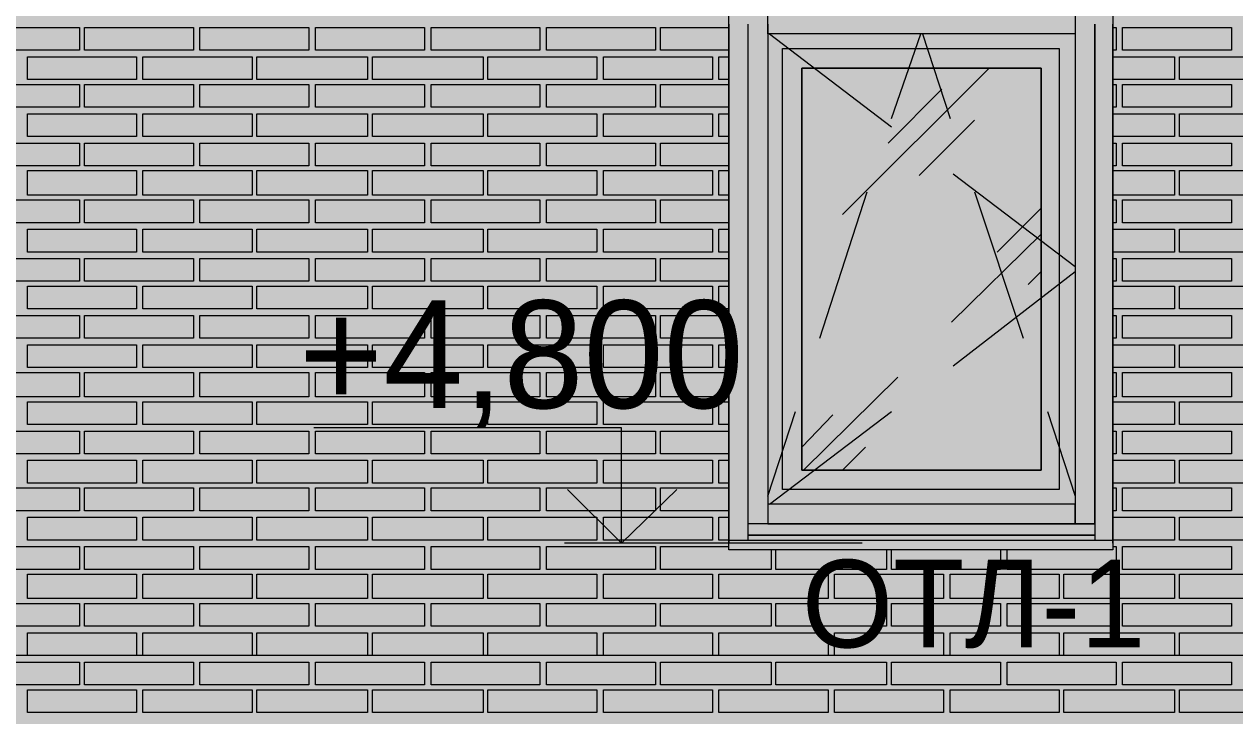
# Model space of a CAD drawing. Header units: millimetres. Extents: x -28928 to 100580, y -22867 to 36490.
# Drawn here: x -16654 to -13507, y -415 to 1383 of the extents above; entities that cross this region are included whole.
import ezdxf

# ---------------------------------------------------------------- set-up
doc = ezdxf.new("R2010")
doc.units = ezdxf.units.MM
doc.layers.add('PDF _Геометрия', color=7, linetype='Continuous', true_color=0x8f8e8d)
doc.layers.add('PDF _Сплошная заливка', color=7, linetype='Continuous', true_color=0xffffff)
doc.layers.add('PDF _Текст', color=7, linetype='Continuous')

msp = doc.modelspace()

# ---------------------------------------------------------------- hatches: boundary and pattern name
at = {"layer": 'PDF _Сплошная заливка', "true_color": 0xdcd6cf, "transparency": 33554559}
h = msp.add_hatch(color=254, dxfattribs=at)
h.paths.add_polyline_path([(-15922.4, -4713.2), (-15922.4, -1464), (-13823.9, -1464), (-13823.9, -4713.2), (-13561.6, -4713.2), (-13561.6, -1163.6), (-19459.3, -1163.6), (-19459.3, -4713.2), (-17919.3, -4713.2), (-17919.3, -1464), (-16518.9, -1464), (-16518.9, -4713.2)])
h.paths.add_polyline_path([(-19700.5, -482.4), (-9335.1, -482.4), (-9335.1, 4218), (-12072.4, 4218), (-12072.4, 6929.9), (-9335.1, 6929.9), (-9335.1, 9028.4), (-21815.9, 9028.4), (-21815.9, -4713.2), (-19776.6, -4713.2), (-19776.6, -727.8), (-19730.1, -727.8), (-19730.1, -820.9), (-19708.9, -820.9), (-19708.9, -719.3), (-19700.5, -719.3)])
h.paths.add_polyline_path([(-10972.4, -4713.2), (-10972.4, -1464), (-9576.3, -1464), (-9576.3, -4713.2), (-9335.1, -4713.2), (-9335.1, -1163.6), (-13383.9, -1163.6), (-13383.9, -4713.2), (-13121.6, -4713.2), (-13121.6, -1464), (-11323.6, -1464), (-11323.6, -4713.2)])

# ---------------------------------------------------------------- linework, layer by layer
at = {"layer": 'PDF _Геометрия', "color": 7, "lineweight": 9}
for points in [[(-14822.4, 1383.4), (-14822.4, 109.9), (-14822.4, 33.7), (-14822.4, 2733)], [(-13823.9, 2733), (-13823.9, 33.7), (-13823.9, 109.9), (-13823.9, 1383.4)], [(-14771.6, 42.2), (-14771.6, 109.9), (-14771.6, 1383.4)], [(-14720.9, 1383.4), (-14720.9, 84.5), (-14771.6, 84.5), (-14771.6, 1383.4)], [(-13921.3, 1383.4), (-13921.3, 84.5), (-13921.3, 135.3), (-14720.9, 135.3), (-14720.9, 84.5), (-13921.3, 84.5), (-13870.5, 84.5), (-13870.5, 1383.4), (-13870.5, 109.9), (-13870.5, 42.2)], [(-14716.6, 1358), (-14399.3, 1116.8)], [(-14399.3, 1138), (-14323.2, 1358)], [(-14318.9, 1358), (-14247, 1138)], [(-14526.3, 888.4), (-14145.5, 1269.1)], [(-14407.8, 1074.5), (-14268.2, 1214.1)], [(-14327.4, 989.9), (-14183.6, 1133.7)], [(-14238.6, 994.1), (-13921.3, 753)], [(-14585.5, 566.8), (-14462.8, 947.6)], [(-14183.6, 947.6), (-14056.6, 566.8)], [(-14124.3, 791), (-14010.1, 905.3)], [(-14242.8, 609.1), (-14010.1, 837.6)], [(-14238.6, 494.9), (-13921.3, 740.3)], [(-14043.9, 706.4), (-14010.1, 740.3)], [(-14627.8, 224.1), (-14382.4, 465.3)], [(-14720.9, 156.4), (-14648.9, 376.4)], [(-14716.6, 135.3), (-14399.3, 376.4)], [(-14632, 283.4), (-14551.6, 368)], [(-13993.2, 376.4), (-13921.3, 156.4)], [(-14475.5, 33.7), (-14995.9, 33.7), (-15101.6, 33.7), (-15101.6, 334.1), (-15901.3, 334.1)], [(-14526.3, 224.1), (-14467, 283.4)], [(-13870.5, 84.5), (-14771.6, 84.5)], [(-14949.3, 33.7), (-15249.7, 33.7)], [(-13823.9, 46.4), (-13823.9, 42.2), (-13823.9, 16.8), (-14822.4, 16.8), (-14822.4, 42.2), (-14822.4, 46.4)], [(-14822.4, 42.2), (-13823.9, 42.2)], [(-13870.5, 54.9), (-14771.6, 54.9), (-13870.5, 54.9)], [(-13870.5, 54.9), (-14771.6, 54.9)], [(-14822.4, 21), (-14822.4, 25.3)], [(-13823.9, 25.3), (-13823.9, 21)], [(-6343.9, -977.4), (-6356.6, -837.8), (-6394.7, -702.4), (-6462.4, -579.7), (-6551.3, -469.7), (-6661.3, -380.9), (-6788.2, -313.2), (-6923.6, -270.9), (-7063.2, -258.2), (-19797.8, -258.2), (-19937.4, -270.9), (-20072.8, -313.2), (-20195.5, -380.9), (-20305.5, -469.7), (-20394.3, -579.7), (-20462, -702.4), (-20504.3, -837.8), (-20517, -977.4)]]:
    msp.add_lwpolyline(points, dxfattribs=at)
for points in [[(-13921.3, 1358), (-14720.9, 1358), (-14720.9, 1408.7), (-13921.3, 1408.7)], [(-14682.8, 1319.9), (-13963.6, 1319.9), (-13963.6, 173.4), (-14682.8, 173.4)], [(-13963.6, 1319.9), (-13963.6, 173.4), (-14682.8, 173.4), (-14682.8, 1319.9)], [(-14010.1, 1269.1), (-14632, 1269.1), (-14632, 224.1), (-14010.1, 224.1)], [(-14632, 224.1), (-14632, 1269.1), (-14010.1, 1269.1), (-14010.1, 224.1)]]:
    msp.add_lwpolyline(points, close=True, dxfattribs=at)
at = {"layer": 'PDF _Геометрия', "lineweight": 9}
for points in [[(-16510.5, 1374.9), (-16510.5, 1315.7), (-16798.2, 1315.7), (-16798.2, 1374.9)], [(-16214.3, 1374.9), (-16214.3, 1315.7), (-16497.8, 1315.7), (-16497.8, 1374.9)], [(-15913.9, 1374.9), (-15913.9, 1315.7), (-16197.4, 1315.7), (-16197.4, 1374.9)], [(-15613.6, 1374.9), (-15613.6, 1315.7), (-15897, 1315.7), (-15897, 1374.9)], [(-15313.2, 1374.9), (-15313.2, 1315.7), (-15596.6, 1315.7), (-15596.6, 1374.9)], [(-15012.8, 1374.9), (-15012.8, 1315.7), (-15296.3, 1315.7), (-15296.3, 1374.9)], [(-13515.1, 1374.9), (-13515.1, 1315.7), (-13798.6, 1315.7), (-13798.6, 1374.9)], [(-16362.4, 1239.5), (-16506.3, 1239.5), (-16645.9, 1239.5), (-16645.9, 1298.7), (-16506.3, 1298.7), (-16362.4, 1298.7)], [(-16062, 1239.5), (-16205.9, 1239.5), (-16345.5, 1239.5), (-16345.5, 1298.7), (-16205.9, 1298.7), (-16062, 1298.7)], [(-15761.6, 1239.5), (-15905.5, 1239.5), (-16049.3, 1239.5), (-16049.3, 1298.7), (-15905.5, 1298.7), (-15761.6, 1298.7)], [(-15461.3, 1239.5), (-15605.1, 1239.5), (-15748.9, 1239.5), (-15748.9, 1298.7), (-15605.1, 1298.7), (-15461.3, 1298.7)], [(-15165.1, 1239.5), (-15304.7, 1239.5), (-15448.6, 1239.5), (-15448.6, 1298.7), (-15304.7, 1298.7), (-15165.1, 1298.7)], [(-14864.7, 1239.5), (-15004.3, 1239.5), (-15148.2, 1239.5), (-15148.2, 1298.7), (-15004.3, 1298.7), (-14864.7, 1298.7)], [(-13362.8, 1239.5), (-13506.6, 1239.5), (-13650.5, 1239.5), (-13650.5, 1298.7), (-13506.6, 1298.7), (-13362.8, 1298.7)], [(-16510.5, 1226.8), (-16510.5, 1167.6), (-16798.2, 1167.6), (-16798.2, 1226.8)], [(-16214.3, 1226.8), (-16214.3, 1167.6), (-16497.8, 1167.6), (-16497.8, 1226.8)], [(-15913.9, 1226.8), (-15913.9, 1167.6), (-16197.4, 1167.6), (-16197.4, 1226.8)], [(-15613.6, 1226.8), (-15613.6, 1167.6), (-15897, 1167.6), (-15897, 1226.8)], [(-15313.2, 1226.8), (-15313.2, 1167.6), (-15596.6, 1167.6), (-15596.6, 1226.8)], [(-15012.8, 1226.8), (-15012.8, 1167.6), (-15296.3, 1167.6), (-15296.3, 1226.8)], [(-13515.1, 1226.8), (-13515.1, 1167.6), (-13798.6, 1167.6), (-13798.6, 1226.8)], [(-16362.4, 1091.4), (-16506.3, 1091.4), (-16645.9, 1091.4), (-16645.9, 1150.7), (-16506.3, 1150.7), (-16362.4, 1150.7)], [(-16062, 1091.4), (-16205.9, 1091.4), (-16345.5, 1091.4), (-16345.5, 1150.7), (-16205.9, 1150.7), (-16062, 1150.7)], [(-15761.6, 1091.4), (-15905.5, 1091.4), (-16049.3, 1091.4), (-16049.3, 1150.7), (-15905.5, 1150.7), (-15761.6, 1150.7)], [(-15461.3, 1091.4), (-15605.1, 1091.4), (-15748.9, 1091.4), (-15748.9, 1150.7), (-15605.1, 1150.7), (-15461.3, 1150.7)], [(-15165.1, 1091.4), (-15304.7, 1091.4), (-15448.6, 1091.4), (-15448.6, 1150.7), (-15304.7, 1150.7), (-15165.1, 1150.7)], [(-14864.7, 1091.4), (-15004.3, 1091.4), (-15148.2, 1091.4), (-15148.2, 1150.7), (-15004.3, 1150.7), (-14864.7, 1150.7)], [(-13362.8, 1091.4), (-13506.6, 1091.4), (-13650.5, 1091.4), (-13650.5, 1150.7), (-13506.6, 1150.7), (-13362.8, 1150.7)], [(-16510.5, 1074.5), (-16510.5, 1015.3), (-16798.2, 1015.3), (-16798.2, 1074.5)], [(-16214.3, 1074.5), (-16214.3, 1015.3), (-16497.8, 1015.3), (-16497.8, 1074.5)], [(-15913.9, 1074.5), (-15913.9, 1015.3), (-16197.4, 1015.3), (-16197.4, 1074.5)], [(-15613.6, 1074.5), (-15613.6, 1015.3), (-15897, 1015.3), (-15897, 1074.5)], [(-15313.2, 1074.5), (-15313.2, 1015.3), (-15596.6, 1015.3), (-15596.6, 1074.5)], [(-15012.8, 1074.5), (-15012.8, 1015.3), (-15296.3, 1015.3), (-15296.3, 1074.5)], [(-13515.1, 1074.5), (-13515.1, 1015.3), (-13798.6, 1015.3), (-13798.6, 1074.5)], [(-16362.4, 939.1), (-16506.3, 939.1), (-16645.9, 939.1), (-16645.9, 1002.6), (-16506.3, 1002.6), (-16362.4, 1002.6)], [(-16062, 939.1), (-16205.9, 939.1), (-16345.5, 939.1), (-16345.5, 1002.6), (-16205.9, 1002.6), (-16062, 1002.6)], [(-15761.6, 939.1), (-15905.5, 939.1), (-16049.3, 939.1), (-16049.3, 1002.6), (-15905.5, 1002.6), (-15761.6, 1002.6)], [(-15461.3, 939.1), (-15605.1, 939.1), (-15748.9, 939.1), (-15748.9, 1002.6), (-15605.1, 1002.6), (-15461.3, 1002.6)], [(-15165.1, 939.1), (-15304.7, 939.1), (-15448.6, 939.1), (-15448.6, 1002.6), (-15304.7, 1002.6), (-15165.1, 1002.6)], [(-14864.7, 939.1), (-15004.3, 939.1), (-15148.2, 939.1), (-15148.2, 1002.6), (-15004.3, 1002.6), (-14864.7, 1002.6)], [(-13362.8, 939.1), (-13506.6, 939.1), (-13650.5, 939.1), (-13650.5, 1002.6), (-13506.6, 1002.6), (-13362.8, 1002.6)], [(-16510.5, 926.4), (-16510.5, 867.2), (-16798.2, 867.2), (-16798.2, 926.4)], [(-16214.3, 926.4), (-16214.3, 867.2), (-16497.8, 867.2), (-16497.8, 926.4)], [(-15913.9, 926.4), (-15913.9, 867.2), (-16197.4, 867.2), (-16197.4, 926.4)], [(-15613.6, 926.4), (-15613.6, 867.2), (-15897, 867.2), (-15897, 926.4)], [(-15313.2, 926.4), (-15313.2, 867.2), (-15596.6, 867.2), (-15596.6, 926.4)], [(-15012.8, 926.4), (-15012.8, 867.2), (-15296.3, 867.2), (-15296.3, 926.4)], [(-13515.1, 926.4), (-13515.1, 867.2), (-13798.6, 867.2), (-13798.6, 926.4)], [(-16362.4, 791), (-16506.3, 791), (-16645.9, 791), (-16645.9, 850.3), (-16506.3, 850.3), (-16362.4, 850.3)], [(-16062, 791), (-16205.9, 791), (-16345.5, 791), (-16345.5, 850.3), (-16205.9, 850.3), (-16062, 850.3)], [(-15761.6, 791), (-15905.5, 791), (-16049.3, 791), (-16049.3, 850.3), (-15905.5, 850.3), (-15761.6, 850.3)], [(-15461.3, 791), (-15605.1, 791), (-15748.9, 791), (-15748.9, 850.3), (-15605.1, 850.3), (-15461.3, 850.3)], [(-15165.1, 791), (-15304.7, 791), (-15448.6, 791), (-15448.6, 850.3), (-15304.7, 850.3), (-15165.1, 850.3)], [(-14864.7, 791), (-15004.3, 791), (-15148.2, 791), (-15148.2, 850.3), (-15004.3, 850.3), (-14864.7, 850.3)], [(-13362.8, 791), (-13506.6, 791), (-13650.5, 791), (-13650.5, 850.3), (-13506.6, 850.3), (-13362.8, 850.3)], [(-16510.5, 774.1), (-16510.5, 714.9), (-16798.2, 714.9), (-16798.2, 774.1)], [(-16214.3, 774.1), (-16214.3, 714.9), (-16497.8, 714.9), (-16497.8, 774.1)], [(-15913.9, 774.1), (-15913.9, 714.9), (-16197.4, 714.9), (-16197.4, 774.1)], [(-15613.6, 774.1), (-15613.6, 714.9), (-15897, 714.9), (-15897, 774.1)], [(-15313.2, 774.1), (-15313.2, 714.9), (-15596.6, 714.9), (-15596.6, 774.1)], [(-15012.8, 774.1), (-15012.8, 714.9), (-15296.3, 714.9), (-15296.3, 774.1)], [(-13515.1, 774.1), (-13515.1, 714.9), (-13798.6, 714.9), (-13798.6, 774.1)], [(-16362.4, 643), (-16506.3, 643), (-16645.9, 643), (-16645.9, 702.2), (-16506.3, 702.2), (-16362.4, 702.2)], [(-16062, 643), (-16205.9, 643), (-16345.5, 643), (-16345.5, 702.2), (-16205.9, 702.2), (-16062, 702.2)], [(-15761.6, 643), (-15905.5, 643), (-16049.3, 643), (-16049.3, 702.2), (-15905.5, 702.2), (-15761.6, 702.2)], [(-15461.3, 643), (-15605.1, 643), (-15748.9, 643), (-15748.9, 702.2), (-15605.1, 702.2), (-15461.3, 702.2)], [(-15165.1, 643), (-15304.7, 643), (-15448.6, 643), (-15448.6, 702.2), (-15304.7, 702.2), (-15165.1, 702.2)], [(-14864.7, 643), (-15004.3, 643), (-15148.2, 643), (-15148.2, 702.2), (-15004.3, 702.2), (-14864.7, 702.2)], [(-13362.8, 643), (-13506.6, 643), (-13650.5, 643), (-13650.5, 702.2), (-13506.6, 702.2), (-13362.8, 702.2)], [(-16510.5, 626), (-16510.5, 566.8), (-16798.2, 566.8), (-16798.2, 626)], [(-16214.3, 626), (-16214.3, 566.8), (-16497.8, 566.8), (-16497.8, 626)], [(-15913.9, 626), (-15913.9, 566.8), (-16197.4, 566.8), (-16197.4, 626)], [(-15613.6, 626), (-15613.6, 566.8), (-15897, 566.8), (-15897, 626)], [(-15313.2, 626), (-15313.2, 566.8), (-15596.6, 566.8), (-15596.6, 626)], [(-15012.8, 626), (-15012.8, 566.8), (-15296.3, 566.8), (-15296.3, 626)], [(-13515.1, 626), (-13515.1, 566.8), (-13798.6, 566.8), (-13798.6, 626)], [(-16362.4, 490.7), (-16506.3, 490.7), (-16645.9, 490.7), (-16645.9, 549.9), (-16506.3, 549.9), (-16362.4, 549.9)], [(-16062, 490.7), (-16205.9, 490.7), (-16345.5, 490.7), (-16345.5, 549.9), (-16205.9, 549.9), (-16062, 549.9)], [(-15761.6, 490.7), (-15905.5, 490.7), (-16049.3, 490.7), (-16049.3, 549.9), (-15905.5, 549.9), (-15761.6, 549.9)], [(-15461.3, 490.7), (-15605.1, 490.7), (-15748.9, 490.7), (-15748.9, 549.9), (-15605.1, 549.9), (-15461.3, 549.9)], [(-15165.1, 490.7), (-15304.7, 490.7), (-15448.6, 490.7), (-15448.6, 549.9), (-15304.7, 549.9), (-15165.1, 549.9)], [(-14864.7, 490.7), (-15004.3, 490.7), (-15148.2, 490.7), (-15148.2, 549.9), (-15004.3, 549.9), (-14864.7, 549.9)], [(-13362.8, 490.7), (-13506.6, 490.7), (-13650.5, 490.7), (-13650.5, 549.9), (-13506.6, 549.9), (-13362.8, 549.9)], [(-16510.5, 478), (-16510.5, 414.5), (-16798.2, 414.5), (-16798.2, 478)], [(-16214.3, 478), (-16214.3, 414.5), (-16497.8, 414.5), (-16497.8, 478)], [(-15913.9, 478), (-15913.9, 414.5), (-16197.4, 414.5), (-16197.4, 478)], [(-15613.6, 478), (-15613.6, 414.5), (-15897, 414.5), (-15897, 478)], [(-15313.2, 478), (-15313.2, 414.5), (-15596.6, 414.5), (-15596.6, 478)], [(-15012.8, 478), (-15012.8, 414.5), (-15296.3, 414.5), (-15296.3, 478)], [(-13515.1, 478), (-13515.1, 414.5), (-13798.6, 414.5), (-13798.6, 478)], [(-16362.4, 342.6), (-16506.3, 342.6), (-16645.9, 342.6), (-16645.9, 401.8), (-16506.3, 401.8), (-16362.4, 401.8)], [(-16062, 342.6), (-16205.9, 342.6), (-16345.5, 342.6), (-16345.5, 401.8), (-16205.9, 401.8), (-16062, 401.8)], [(-15761.6, 342.6), (-15905.5, 342.6), (-16049.3, 342.6), (-16049.3, 401.8), (-15905.5, 401.8), (-15761.6, 401.8)], [(-15461.3, 342.6), (-15605.1, 342.6), (-15748.9, 342.6), (-15748.9, 401.8), (-15605.1, 401.8), (-15461.3, 401.8)], [(-15165.1, 342.6), (-15304.7, 342.6), (-15448.6, 342.6), (-15448.6, 401.8), (-15304.7, 401.8), (-15165.1, 401.8)], [(-14864.7, 342.6), (-15004.3, 342.6), (-15148.2, 342.6), (-15148.2, 401.8), (-15004.3, 401.8), (-14864.7, 401.8)], [(-13362.8, 342.6), (-13506.6, 342.6), (-13650.5, 342.6), (-13650.5, 401.8), (-13506.6, 401.8), (-13362.8, 401.8)], [(-16510.5, 325.7), (-16510.5, 266.4), (-16798.2, 266.4), (-16798.2, 325.7)], [(-16214.3, 325.7), (-16214.3, 266.4), (-16497.8, 266.4), (-16497.8, 325.7)], [(-15913.9, 325.7), (-15913.9, 266.4), (-16197.4, 266.4), (-16197.4, 325.7)], [(-15613.6, 325.7), (-15613.6, 266.4), (-15897, 266.4), (-15897, 325.7)], [(-15313.2, 325.7), (-15313.2, 266.4), (-15596.6, 266.4), (-15596.6, 325.7)], [(-15012.8, 325.7), (-15012.8, 266.4), (-15296.3, 266.4), (-15296.3, 325.7)], [(-13515.1, 325.7), (-13515.1, 266.4), (-13798.6, 266.4), (-13798.6, 325.7)], [(-16362.4, 190.3), (-16506.3, 190.3), (-16645.9, 190.3), (-16645.9, 249.5), (-16506.3, 249.5), (-16362.4, 249.5)], [(-16062, 190.3), (-16205.9, 190.3), (-16345.5, 190.3), (-16345.5, 249.5), (-16205.9, 249.5), (-16062, 249.5)], [(-15761.6, 190.3), (-15905.5, 190.3), (-16049.3, 190.3), (-16049.3, 249.5), (-15905.5, 249.5), (-15761.6, 249.5)], [(-15461.3, 190.3), (-15605.1, 190.3), (-15748.9, 190.3), (-15748.9, 249.5), (-15605.1, 249.5), (-15461.3, 249.5)], [(-15165.1, 190.3), (-15304.7, 190.3), (-15448.6, 190.3), (-15448.6, 249.5), (-15304.7, 249.5), (-15165.1, 249.5)], [(-14864.7, 190.3), (-15004.3, 190.3), (-15148.2, 190.3), (-15148.2, 249.5), (-15004.3, 249.5), (-14864.7, 249.5)], [(-13362.8, 190.3), (-13506.6, 190.3), (-13650.5, 190.3), (-13650.5, 249.5), (-13506.6, 249.5), (-13362.8, 249.5)], [(-16510.5, 177.6), (-16510.5, 118.4), (-16798.2, 118.4), (-16798.2, 177.6)], [(-16214.3, 177.6), (-16214.3, 118.4), (-16497.8, 118.4), (-16497.8, 177.6)], [(-15913.9, 177.6), (-15913.9, 118.4), (-16197.4, 118.4), (-16197.4, 177.6)], [(-15613.6, 177.6), (-15613.6, 118.4), (-15897, 118.4), (-15897, 177.6)], [(-15313.2, 177.6), (-15313.2, 118.4), (-15596.6, 118.4), (-15596.6, 177.6)], [(-15012.8, 177.6), (-15012.8, 118.4), (-15296.3, 118.4), (-15296.3, 177.6)], [(-13515.1, 177.6), (-13515.1, 118.4), (-13798.6, 118.4), (-13798.6, 177.6)], [(-16362.4, 42.2), (-16506.3, 42.2), (-16645.9, 42.2), (-16645.9, 101.4), (-16506.3, 101.4), (-16362.4, 101.4)], [(-16062, 42.2), (-16205.9, 42.2), (-16345.5, 42.2), (-16345.5, 101.4), (-16205.9, 101.4), (-16062, 101.4)], [(-15761.6, 42.2), (-15905.5, 42.2), (-16049.3, 42.2), (-16049.3, 101.4), (-15905.5, 101.4), (-15761.6, 101.4)], [(-15461.3, 42.2), (-15605.1, 42.2), (-15748.9, 42.2), (-15748.9, 101.4), (-15605.1, 101.4), (-15461.3, 101.4)], [(-15165.1, 42.2), (-15304.7, 42.2), (-15448.6, 42.2), (-15448.6, 101.4), (-15304.7, 101.4), (-15165.1, 101.4)], [(-14864.7, 42.2), (-15004.3, 42.2), (-15148.2, 42.2), (-15148.2, 101.4), (-15004.3, 101.4), (-14864.7, 101.4)], [(-13362.8, 42.2), (-13506.6, 42.2), (-13650.5, 42.2), (-13650.5, 101.4), (-13506.6, 101.4), (-13362.8, 101.4)], [(-16510.5, 25.3), (-16510.5, -34), (-16798.2, -34), (-16798.2, 25.3)], [(-16214.3, 25.3), (-16214.3, -34), (-16497.8, -34), (-16497.8, 25.3)], [(-15913.9, 25.3), (-15913.9, -34), (-16197.4, -34), (-16197.4, 25.3)], [(-15613.6, 25.3), (-15613.6, -34), (-15897, -34), (-15897, 25.3)], [(-15313.2, 25.3), (-15313.2, -34), (-15596.6, -34), (-15596.6, 25.3)], [(-15012.8, 25.3), (-15012.8, -34), (-15296.3, -34), (-15296.3, 25.3)], [(-13515.1, 25.3), (-13515.1, -34), (-13798.6, -34), (-13798.6, 25.3)], [(-16362.4, -110.1), (-16506.3, -110.1), (-16645.9, -110.1), (-16645.9, -46.6), (-16506.3, -46.6), (-16362.4, -46.6)], [(-16062, -110.1), (-16205.9, -110.1), (-16345.5, -110.1), (-16345.5, -46.6), (-16205.9, -46.6), (-16062, -46.6)], [(-15761.6, -110.1), (-15905.5, -110.1), (-16049.3, -110.1), (-16049.3, -46.6), (-15905.5, -46.6), (-15761.6, -46.6)], [(-15461.3, -110.1), (-15605.1, -110.1), (-15748.9, -110.1), (-15748.9, -46.6), (-15605.1, -46.6), (-15461.3, -46.6)], [(-15165.1, -110.1), (-15304.7, -110.1), (-15448.6, -110.1), (-15448.6, -46.6), (-15304.7, -46.6), (-15165.1, -46.6)], [(-14864.7, -110.1), (-15004.3, -110.1), (-15148.2, -110.1), (-15148.2, -46.6), (-15004.3, -46.6), (-14864.7, -46.6)], [(-14564.3, -110.1), (-14703.9, -110.1), (-14847.8, -110.1), (-14847.8, -46.6), (-14703.9, -46.6), (-14564.3, -46.6)], [(-14263.9, -110.1), (-14407.8, -110.1), (-14547.4, -110.1), (-14547.4, -46.6), (-14407.8, -46.6), (-14263.9, -46.6)], [(-13963.6, -110.1), (-14107.4, -110.1), (-14247, -110.1), (-14247, -46.6), (-14107.4, -46.6), (-13963.6, -46.6)], [(-13663.2, -110.1), (-13807, -110.1), (-13950.9, -110.1), (-13950.9, -46.6), (-13807, -46.6), (-13663.2, -46.6)], [(-13362.8, -110.1), (-13506.6, -110.1), (-13650.5, -110.1), (-13650.5, -46.6), (-13506.6, -46.6), (-13362.8, -46.6)], [(-16510.5, -122.8), (-16510.5, -182), (-16798.2, -182), (-16798.2, -122.8)], [(-16214.3, -122.8), (-16214.3, -182), (-16497.8, -182), (-16497.8, -122.8)], [(-15913.9, -122.8), (-15913.9, -182), (-16197.4, -182), (-16197.4, -122.8)], [(-15613.6, -122.8), (-15613.6, -182), (-15897, -182), (-15897, -122.8)], [(-15313.2, -122.8), (-15313.2, -182), (-15596.6, -182), (-15596.6, -122.8)], [(-15012.8, -122.8), (-15012.8, -182), (-15296.3, -182), (-15296.3, -122.8)], [(-14712.4, -122.8), (-14712.4, -182), (-15000.1, -182), (-15000.1, -122.8)], [(-14412, -122.8), (-14412, -182), (-14699.7, -182), (-14699.7, -122.8)], [(-14115.9, -122.8), (-14115.9, -182), (-14399.3, -182), (-14399.3, -122.8)], [(-13815.5, -122.8), (-13815.5, -182), (-14098.9, -182), (-14098.9, -122.8)], [(-13515.1, -122.8), (-13515.1, -182), (-13798.6, -182), (-13798.6, -122.8)], [(-16362.4, -258.2), (-16506.3, -258.2), (-16645.9, -258.2), (-16645.9, -199), (-16506.3, -199), (-16362.4, -199)], [(-16062, -258.2), (-16205.9, -258.2), (-16345.5, -258.2), (-16345.5, -199), (-16205.9, -199), (-16062, -199)], [(-15761.6, -258.2), (-15905.5, -258.2), (-16049.3, -258.2), (-16049.3, -199), (-15905.5, -199), (-15761.6, -199)], [(-15461.3, -258.2), (-15605.1, -258.2), (-15748.9, -258.2), (-15748.9, -199), (-15605.1, -199), (-15461.3, -199)], [(-15165.1, -258.2), (-15304.7, -258.2), (-15448.6, -258.2), (-15448.6, -199), (-15304.7, -199), (-15165.1, -199)], [(-14864.7, -258.2), (-15004.3, -258.2), (-15148.2, -258.2), (-15148.2, -199), (-15004.3, -199), (-14864.7, -199)], [(-14564.3, -258.2), (-14703.9, -258.2), (-14847.8, -258.2), (-14847.8, -199), (-14703.9, -199), (-14564.3, -199)], [(-14263.9, -258.2), (-14407.8, -258.2), (-14547.4, -258.2), (-14547.4, -199), (-14407.8, -199), (-14263.9, -199)], [(-13963.6, -258.2), (-14107.4, -258.2), (-14247, -258.2), (-14247, -199), (-14107.4, -199), (-13963.6, -199)], [(-13663.2, -258.2), (-13807, -258.2), (-13950.9, -258.2), (-13950.9, -199), (-13807, -199), (-13663.2, -199)], [(-13362.8, -258.2), (-13506.6, -258.2), (-13650.5, -258.2), (-13650.5, -199), (-13506.6, -199), (-13362.8, -199)], [(-16510.5, -275.1), (-16510.5, -334.3), (-16798.2, -334.3), (-16798.2, -275.1)], [(-16214.3, -275.1), (-16214.3, -334.3), (-16497.8, -334.3), (-16497.8, -275.1)], [(-15913.9, -275.1), (-15913.9, -334.3), (-16197.4, -334.3), (-16197.4, -275.1)], [(-15613.6, -275.1), (-15613.6, -334.3), (-15897, -334.3), (-15897, -275.1)], [(-15313.2, -275.1), (-15313.2, -334.3), (-15596.6, -334.3), (-15596.6, -275.1)], [(-15012.8, -275.1), (-15012.8, -334.3), (-15296.3, -334.3), (-15296.3, -275.1)], [(-14712.4, -275.1), (-14712.4, -334.3), (-15000.1, -334.3), (-15000.1, -275.1)], [(-14412, -275.1), (-14412, -334.3), (-14699.7, -334.3), (-14699.7, -275.1)], [(-14115.9, -275.1), (-14115.9, -334.3), (-14399.3, -334.3), (-14399.3, -275.1)], [(-13815.5, -275.1), (-13815.5, -334.3), (-14098.9, -334.3), (-14098.9, -275.1)], [(-13515.1, -275.1), (-13515.1, -334.3), (-13798.6, -334.3), (-13798.6, -275.1)], [(-16362.4, -406.3), (-16506.3, -406.3), (-16645.9, -406.3), (-16645.9, -347), (-16506.3, -347), (-16362.4, -347)], [(-16062, -406.3), (-16205.9, -406.3), (-16345.5, -406.3), (-16345.5, -347), (-16205.9, -347), (-16062, -347)], [(-15761.6, -406.3), (-15905.5, -406.3), (-16049.3, -406.3), (-16049.3, -347), (-15905.5, -347), (-15761.6, -347)], [(-15461.3, -406.3), (-15605.1, -406.3), (-15748.9, -406.3), (-15748.9, -347), (-15605.1, -347), (-15461.3, -347)], [(-15165.1, -406.3), (-15304.7, -406.3), (-15448.6, -406.3), (-15448.6, -347), (-15304.7, -347), (-15165.1, -347)], [(-14864.7, -406.3), (-15004.3, -406.3), (-15148.2, -406.3), (-15148.2, -347), (-15004.3, -347), (-14864.7, -347)], [(-14564.3, -406.3), (-14703.9, -406.3), (-14847.8, -406.3), (-14847.8, -347), (-14703.9, -347), (-14564.3, -347)], [(-14263.9, -406.3), (-14407.8, -406.3), (-14547.4, -406.3), (-14547.4, -347), (-14407.8, -347), (-14263.9, -347)], [(-13963.6, -406.3), (-14107.4, -406.3), (-14247, -406.3), (-14247, -347), (-14107.4, -347), (-13963.6, -347)], [(-13663.2, -406.3), (-13807, -406.3), (-13950.9, -406.3), (-13950.9, -347), (-13807, -347), (-13663.2, -347)], [(-13362.8, -406.3), (-13506.6, -406.3), (-13650.5, -406.3), (-13650.5, -347), (-13506.6, -347), (-13362.8, -347)]]:
    msp.add_lwpolyline(points, close=True, dxfattribs=at)
for points in [[(-14822.4, 1315.7), (-15000.1, 1315.7), (-15000.1, 1374.9), (-14822.4, 1374.9)], [(-13823.9, 1374.9), (-13815.5, 1374.9), (-13815.5, 1315.7), (-13823.9, 1315.7)], [(-14822.4, 1239.5), (-14847.8, 1239.5), (-14847.8, 1298.7), (-14822.4, 1298.7)], [(-13823.9, 1298.7), (-13807, 1298.7), (-13663.2, 1298.7), (-13663.2, 1239.5), (-13807, 1239.5), (-13823.9, 1239.5)], [(-14822.4, 1167.6), (-15000.1, 1167.6), (-15000.1, 1226.8), (-14822.4, 1226.8)], [(-13823.9, 1226.8), (-13815.5, 1226.8), (-13815.5, 1167.6), (-13823.9, 1167.6)], [(-14822.4, 1091.4), (-14847.8, 1091.4), (-14847.8, 1150.7), (-14822.4, 1150.7)], [(-13823.9, 1150.7), (-13807, 1150.7), (-13663.2, 1150.7), (-13663.2, 1091.4), (-13807, 1091.4), (-13823.9, 1091.4)], [(-14822.4, 1015.3), (-15000.1, 1015.3), (-15000.1, 1074.5), (-14822.4, 1074.5)], [(-13823.9, 1074.5), (-13815.5, 1074.5), (-13815.5, 1015.3), (-13823.9, 1015.3)], [(-14822.4, 939.1), (-14847.8, 939.1), (-14847.8, 1002.6), (-14822.4, 1002.6)], [(-13823.9, 1002.6), (-13807, 1002.6), (-13663.2, 1002.6), (-13663.2, 939.1), (-13807, 939.1), (-13823.9, 939.1)], [(-14822.4, 867.2), (-15000.1, 867.2), (-15000.1, 926.4), (-14822.4, 926.4)], [(-13823.9, 926.4), (-13815.5, 926.4), (-13815.5, 867.2), (-13823.9, 867.2)], [(-14822.4, 791), (-14847.8, 791), (-14847.8, 850.3), (-14822.4, 850.3)], [(-13823.9, 850.3), (-13807, 850.3), (-13663.2, 850.3), (-13663.2, 791), (-13807, 791), (-13823.9, 791)], [(-14822.4, 714.9), (-15000.1, 714.9), (-15000.1, 774.1), (-14822.4, 774.1)], [(-13823.9, 774.1), (-13815.5, 774.1), (-13815.5, 714.9), (-13823.9, 714.9)], [(-14822.4, 643), (-14847.8, 643), (-14847.8, 702.2), (-14822.4, 702.2)], [(-13823.9, 702.2), (-13807, 702.2), (-13663.2, 702.2), (-13663.2, 643), (-13807, 643), (-13823.9, 643)], [(-14822.4, 566.8), (-15000.1, 566.8), (-15000.1, 626), (-14822.4, 626)], [(-13823.9, 626), (-13815.5, 626), (-13815.5, 566.8), (-13823.9, 566.8)], [(-14822.4, 490.7), (-14847.8, 490.7), (-14847.8, 549.9), (-14822.4, 549.9)], [(-13823.9, 549.9), (-13807, 549.9), (-13663.2, 549.9), (-13663.2, 490.7), (-13807, 490.7), (-13823.9, 490.7)], [(-14822.4, 414.5), (-15000.1, 414.5), (-15000.1, 478), (-14822.4, 478)], [(-13823.9, 478), (-13815.5, 478), (-13815.5, 414.5), (-13823.9, 414.5)], [(-14822.4, 342.6), (-14847.8, 342.6), (-14847.8, 401.8), (-14822.4, 401.8)], [(-13823.9, 401.8), (-13807, 401.8), (-13663.2, 401.8), (-13663.2, 342.6), (-13807, 342.6), (-13823.9, 342.6)], [(-14822.4, 266.4), (-15000.1, 266.4), (-15000.1, 325.7), (-14822.4, 325.7)], [(-13823.9, 325.7), (-13815.5, 325.7), (-13815.5, 266.4), (-13823.9, 266.4)], [(-14822.4, 190.3), (-14847.8, 190.3), (-14847.8, 249.5), (-14822.4, 249.5)], [(-13823.9, 249.5), (-13807, 249.5), (-13663.2, 249.5), (-13663.2, 190.3), (-13807, 190.3), (-13823.9, 190.3)], [(-14822.4, 118.4), (-15000.1, 118.4), (-15000.1, 177.6), (-14822.4, 177.6)], [(-13823.9, 177.6), (-13815.5, 177.6), (-13815.5, 118.4), (-13823.9, 118.4)], [(-14822.4, 42.2), (-14847.8, 42.2), (-14847.8, 101.4), (-14822.4, 101.4)], [(-13823.9, 101.4), (-13807, 101.4), (-13663.2, 101.4), (-13663.2, 42.2), (-13807, 42.2), (-13823.9, 42.2)], [(-14712.4, 16.8), (-14712.4, -34), (-15000.1, -34), (-15000.1, 25.3), (-14822.4, 25.3)], [(-14412, 16.8), (-14412, -34), (-14699.7, -34), (-14699.7, 16.8)], [(-14115.9, 16.8), (-14115.9, -34), (-14399.3, -34), (-14399.3, 16.8)], [(-13823.9, 25.3), (-13815.5, 25.3), (-13815.5, -34), (-14098.9, -34), (-14098.9, 16.8)]]:
    msp.add_lwpolyline(points, dxfattribs=at)
at = {"layer": 'PDF _Геометрия', "color": 7, "lineweight": 18}
msp.add_lwpolyline([(-14957.8, 173.4), (-15101.6, 33.7), (-15241.3, 173.4)], dxfattribs=at)
at = {"layer": 'PDF _Сплошная заливка', "lineweight": 9, "transparency": 33554559}
msp.add_solid([(-14632, 1269.1), (-14632, 224.1), (-14010.1, 1269.1), (-14010.1, 224.1)], dxfattribs=at)

# ---------------------------------------------------------------- texts
at = {"layer": 'PDF _Текст', "attachment_point": 4, "style": ''}
for s, insert, char_height in [('+4,800', (-15939.6, 499.2), 280.13), ('ОТЛ-1', (-14632.3, -124.7), 227.71)]:
    msp.add_mtext(s, dxfattribs=dict(at, insert=insert, char_height=char_height))

doc.saveas('drawing.dxf')
